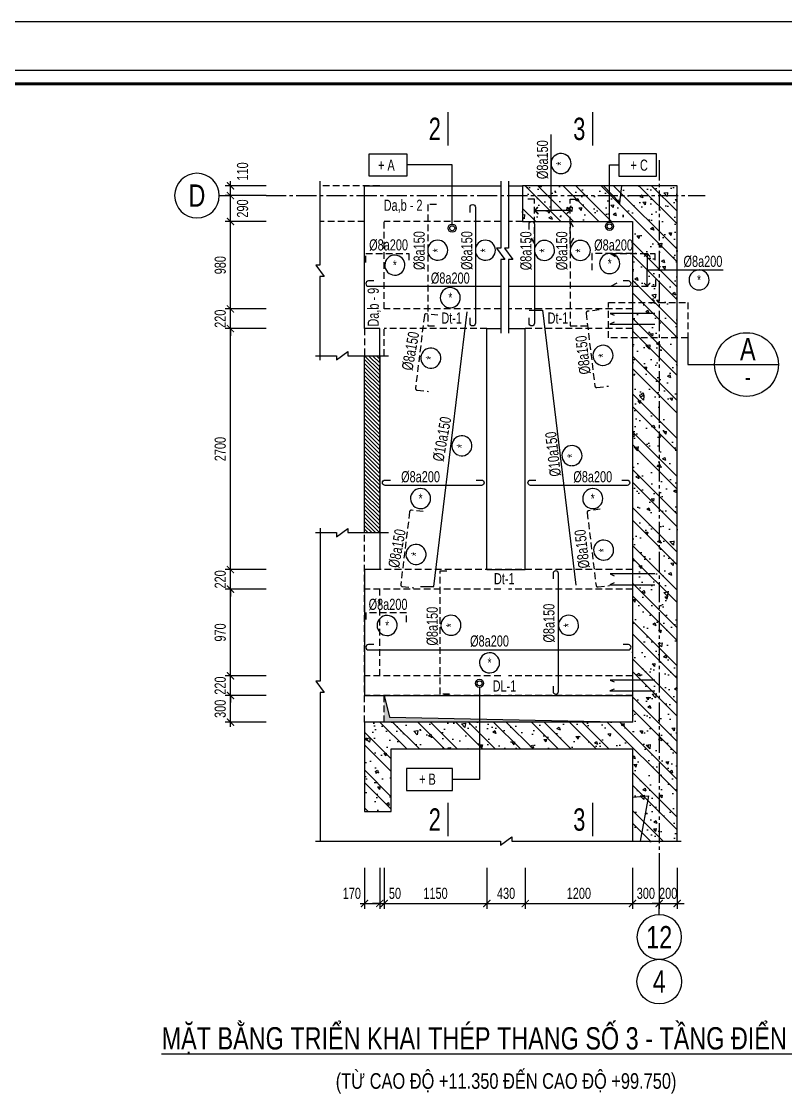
# Model space of a CAD drawing. Header units: millimetres. Extents: x -77370 to 109412, y -14880 to 214694.
# Drawn here: x 9989 to 18542, y 123934 to 135977 of the extents above; entities that cross this region are included whole.
import ezdxf
from ezdxf.enums import TextEntityAlignment as Align

# ---------------------------------------------------------------- set-up
doc = ezdxf.new("R2010")
doc.units = ezdxf.units.MM
doc.header["$LTSCALE"] = 300
doc.header["$MEASUREMENT"] = 0
doc.header["$PDMODE"] = 66
doc.linetypes.add('CENTER2', pattern=[1.125, 0.75, -0.125, 0.125, -0.125])
doc.linetypes.add('HIDDEN', pattern=[0.375, 0.25, -0.125])
doc.layers.get('0').update_dxf_attribs({"linetype": 'CONTINUOUS'})
doc.layers.get('DEFPOINTS').update_dxf_attribs({"linetype": 'CONTINUOUS'})
for name, color, linetype in [('CDC-KHUNGTEN', 7, 'CONTINUOUS'), ('CDC.01.AXIS', 160, 'CENTER2'), ('CDC.02.DIM', 1, 'CONTINUOUS'), ('CDC.03.BORDER', 3, 'CONTINUOUS'), ('CDC.04.HIDDEN', 8, 'HIDDEN'), ('CDC.05.STEEL', 4, 'CONTINUOUS'), ('CDC.06.TEXT', 2, 'CONTINUOUS'), ('CDC.10.HATCH', 251, 'CONTINUOUS'), ('CDC.11.NOTE', 8, 'CONTINUOUS'), ('CDC.14.STEELNUM', 2, 'CONTINUOUS'), ('KCS_DIM', 1, 'CONTINUOUS'), ('KCS_STEEL_BOTTOM', 4, 'CONTINUOUS'), ('KCS_STEEL_TOP', 4, 'HIDDEN')]:
    doc.layers.add(name, color=color, linetype=linetype)
doc.styles.add('KCS_BIGTEXT', font='arial.ttf', dxfattribs={"width": 0.7})
doc.styles.add('KCS_SMTEXT', font='arial.ttf', dxfattribs={"width": 0.7})
doc.styles.add('SMTEXT', font='arial.ttf', dxfattribs={"width": 0.7})
doc.dimstyles.new('KCS_DIM50', dxfattribs={"dimscale": 2, "dimtxt": 62.5, "dimasz": 40, "dimexe": 30, "dimexo": 0, "dimgap": 25, "dimtad": 1, "dimdec": 0, "dimzin": 13, "dimdsep": 46, "dimtxsty": 'KCS_SMTEXT', "dimblk": 'ARCHTICK', "dimcen": 0, "dimdle": 25, "dimclrd": 1, "dimclre": 1, "dimclrt": 2, "dimadec": 0, "dimazin": 0, "dimtfac": 1, "dimtdec": 0, "dimtix": 1, "dimtmove": 2, "dimatfit": 3, "dimfxl": 1, "dimtolj": 1, "dimtzin": 13, "dimarcsym": 0})

# ---------------------------------------------------------------- blocks, each defined once
blk = doc.blocks.new('Vach')
at = {"layer": 'CDC.10.HATCH'}
h = blk.add_hatch(dxfattribs=at)
h.set_pattern_fill('AR-CONC', color=256, scale=1000, style=0)
h.paths.add_polyline_path([(0, 7341), (-174, 7341), (-248, 7305), (-248, 7378), (-321, 7341), (-500, 7341), (-500, 6310), (-3200, 6310), (-3200, 7010), (-3500, 7010), (-3500, 6010), (-3280, 6010), (-500, 6010), (-500, 400), (-1730, 400), (-1730, 0), (0, 0)])
h = blk.add_hatch(dxfattribs=at)
h.set_pattern_fill('AR-CONC', color=256, scale=50, style=0)
h.paths.add_polyline_path([(0, 7341), (-174, 7341), (-248, 7305), (-248, 7378), (-321, 7341), (-500, 7341), (-500, 6310), (-3200, 6310), (-3200, 7010), (-3500, 7010), (-3500, 6010), (-3280, 6010), (-500, 6010), (-500, 400), (-1730, 400), (-1730, 0), (0, 0)])
h = blk.add_hatch(dxfattribs=at)
h.set_pattern_fill('ANSI32', color=256, scale=800, style=0)
h.paths.add_polyline_path([(-500, 6010), (-500, 400), (-1730, 400), (-1730, 0), (0, 0), (0, 7341), (-174, 7341), (-321, 7341), (-500, 7341), (-500, 6310), (-3200, 6310), (-3200, 7010), (-3500, 7010), (-3500, 6010), (-3280, 6010)])
at = {"layer": 'CDC.01.AXIS'}
for p, q in [((-200, -285), (-200, 7641)), ((-4601, 110), (315, 110))]:
    blk.add_line(p, q, dxfattribs=at)
at = {"layer": 'CDC.03.BORDER'}
for p, q in [((-500, 6310), (-500, 7341)), ((0, 7341), (0, 0)), ((-3500, 7010), (-3200, 7010)), ((-3500, 6010), (-3500, 7010)), ((-3200, 7010), (-3200, 6310)), ((-3200, 7010), (-3200, 6310)), ((-3200, 6310), (-500, 6310)), ((-3280, 6010), (-3500, 6010)), ((-500, 6010), (-3330, 6010)), ((-500, 400), (-500, 6010)), ((-1730, 0), (-1730, 400)), ((-1730, 400), (-500, 400)), ((0, 0), (-1730, 0))]:
    blk.add_line(p, q, dxfattribs=at)
blk = doc.blocks.new('MB_DienHinh')
at = {"layer": 'CDC.10.HATCH'}
blk.add_hatch(color=256, dxfattribs=at).paths.add_polyline_path([(-3280, 6010), (-3280, 5710), (-3219, 5953), (-500, 6010)])
h = blk.add_hatch(dxfattribs=at)
h.set_pattern_fill('ANSI31', color=256, scale=250, style=0)
h.paths.add_polyline_path([(-3330, 3885), (-3500, 3885), (-3500, 1905), (-3330, 1905)])
at = {"layer": 'CDC.02.DIM'}
for points in [[(-4050, 7341), (-1977, 7341), (-1977, 7388), (-1852, 7294), (-1852, 7341), (47, 7341)], [(-3998, 3835), (-3998, 5551), (-4044, 5551), (-3951, 5676), (-3998, 5676), (-3998, 7341)], [(-4050, 3885), (-3812, 3885), (-3812, 3932), (-3687, 3838), (-3687, 3885), (-3230, 3885)], [(-4050, 1905), (-3812, 1905), (-3812, 1952), (-3687, 1858), (-3687, 1905), (-3230, 1905)], [(-4000, -50), (-3999, 890), (-4046, 890), (-3953, 1015), (-3999, 1015), (-4000, 1955)], [(-1975, -50), (-1975, 700), (-2022, 700), (-1928, 825), (-1975, 825), (-1975, 1650)], [(-1886, -50), (-1886, 700), (-1933, 700), (-1839, 825), (-1886, 825), (-1886, 1650)]]:
    blk.add_lwpolyline(points, dxfattribs=at)
at = {"layer": 'CDC.03.BORDER'}
for p, q in [((-3500, 5710), (-500, 5710)), ((-3500, 4300), (-3500, 5710)), ((-3330, 4300), (-3500, 4300)), ((-3330, 1905), (-3330, 4300)), ((-2130, 4300), (-2130, 1600)), ((-2130, 4300), (-1700, 4300)), ((-1700, 4300), (-1700, 1600)), ((-3500, 3885), (-3500, 1905)), ((-3330, 1905), (-3330, 1600)), ((-3500, 1600), (-3500, 0)), ((-3330, 1600), (-3500, 1600)), ((-2130, 1600), (-1975, 1600)), ((-1886, 1600), (-1700, 1600)), ((-3500, 0), (-1975, 0)), ((-1886, 0), (-1730, 0))]:
    blk.add_line(p, q, dxfattribs=at)
at = {"layer": 'CDC.04.HIDDEN'}
for p, q in [((-3500, 6010), (-3500, 3885)), ((-3280, 6010), (-3280, 5710)), ((-1975, 5710), (-3500, 5710)), ((-500, 5710), (-1886, 5710)), ((-1975, 5490), (-3500, 5490)), ((-3330, 5490), (-3330, 4520)), ((-500, 5490), (-1886, 5490)), ((-1975, 4520), (-3500, 4520)), ((-500, 4520), (-1886, 4520)), ((-500, 4300), (-3330, 4300)), ((-3330, 3885), (-3330, 1905)), ((-3500, 1600), (-3500, 1905)), ((-3280, 1905), (-3280, 1600)), ((-2130, 1600), (-3280, 1600)), ((-500, 1600), (-1700, 1600)), ((-3280, 1380), (-3280, 400)), ((-1975, 1380), (-3280, 1380)), ((-500, 1380), (-1886, 1380)), ((-3500, 400), (-4000, 400)), ((-1975, 400), (-3280, 400)), ((-1730, 400), (-1886, 400)), ((-3330, 0), (-4000, 0))]:
    blk.add_line(p, q, dxfattribs=at)
at = {"layer": 'CDC.10.HATCH'}
blk.add_lwpolyline([(-3280, 5710), (-3219, 5953), (-500, 6010)], dxfattribs=at)
at = {"layer": 'CDC.02.DIM'}
blk.add_blockref('Vach', (0, 0), dxfattribs=at)
blk = doc.blocks.new('GCC_01')
at = {"layer": 'CDC.06.TEXT', "color": 4}
blk.add_line((0, 0), (0, 375), dxfattribs=at)
at = {"layer": 'CDC.06.TEXT', "color": 4, "style": 'KCS_BIGTEXT', "width": 0.6}
blk.add_attdef('1', text='', height=250, dxfattribs=at).set_placement((-83, 62), align=Align.RIGHT)
blk = doc.blocks.new('_ArchTick')
at = {"color": 0, "linetype": 'ByBlock', "const_width": 0.15}
blk.add_lwpolyline([(-0.5, -0.5), (0.5, 0.5)], dxfattribs=at)
blk = doc.blocks.new('*D408')
at = {"layer": 'CDC.02.DIM', "color": 1, "lineweight": -2, "transparency": 16777216}
for p, q in [((13829, 126496), (13829, 126036)), ((13999, 126496), (13999, 126036)), ((13779, 126096), (14049, 126096))]:
    blk.add_line(p, q, dxfattribs=at)
at = {"layer": 'DEFPOINTS', "color": 0, "transparency": 16777216}
for p in [(13829, 126496), (13999, 126496), (13999, 126096)]:
    blk.add_point(p, dxfattribs=at)
at = {"layer": 'CDC.02.DIM', "color": 1, "lineweight": -2, "transparency": 16777216, "xscale": 80, "yscale": 80, "zscale": 80, "rotation": 180}
blk.add_blockref('_ArchTick', (13829, 126096), dxfattribs=at)
at = {"layer": 'CDC.02.DIM', "color": 1, "lineweight": -2, "transparency": 16777216, "xscale": 80, "yscale": 80, "zscale": 80}
blk.add_blockref('_ArchTick', (13999, 126096), dxfattribs=at)
at = {"layer": 'CDC.02.DIM', "color": 2, "transparency": 16777216, "insert": (13687, 126209), "char_height": 125, "attachment_point": 5, "style": 'KCS_SMTEXT'}
blk.add_mtext('\\A1;170', dxfattribs=at)
blk = doc.blocks.new('*D409')
at = {"layer": 'CDC.02.DIM', "color": 1, "lineweight": -2, "transparency": 16777216}
for p, q in [((13999, 126496), (13999, 126036)), ((14049, 126496), (14049, 126036)), ((13999, 126096), (13919, 126096)), ((13999, 126096), (14049, 126096)), ((14049, 126096), (14129, 126096))]:
    blk.add_line(p, q, dxfattribs=at)
at = {"layer": 'DEFPOINTS', "color": 0, "transparency": 16777216}
for p in [(13999, 126496), (14049, 126496), (14049, 126096)]:
    blk.add_point(p, dxfattribs=at)
at = {"layer": 'CDC.02.DIM', "color": 1, "lineweight": -2, "transparency": 16777216, "xscale": 80, "yscale": 80, "zscale": 80}
blk.add_blockref('_ArchTick', (13999, 126096), dxfattribs=at)
at = {"layer": 'CDC.02.DIM', "color": 1, "lineweight": -2, "transparency": 16777216, "xscale": 80, "yscale": 80, "zscale": 80, "rotation": 180}
blk.add_blockref('_ArchTick', (14049, 126096), dxfattribs=at)
at = {"layer": 'CDC.02.DIM', "color": 2, "transparency": 16777216, "insert": (14170, 126209), "char_height": 125, "attachment_point": 5, "style": 'KCS_SMTEXT'}
blk.add_mtext('\\A1;50', dxfattribs=at)
blk = doc.blocks.new('*D410')
at = {"layer": 'CDC.02.DIM', "color": 1, "lineweight": -2, "transparency": 16777216}
for p, q in [((14049, 126496), (14049, 126036)), ((15199, 126496), (15199, 126036)), ((13999, 126096), (15249, 126096))]:
    blk.add_line(p, q, dxfattribs=at)
at = {"layer": 'DEFPOINTS', "color": 0, "transparency": 16777216}
for p in [(14049, 126496), (15199, 126496), (15199, 126096)]:
    blk.add_point(p, dxfattribs=at)
at = {"layer": 'CDC.02.DIM', "color": 1, "lineweight": -2, "transparency": 16777216, "xscale": 80, "yscale": 80, "zscale": 80, "rotation": 180}
blk.add_blockref('_ArchTick', (14049, 126096), dxfattribs=at)
at = {"layer": 'CDC.02.DIM', "color": 1, "lineweight": -2, "transparency": 16777216, "xscale": 80, "yscale": 80, "zscale": 80}
blk.add_blockref('_ArchTick', (15199, 126096), dxfattribs=at)
at = {"layer": 'CDC.02.DIM', "color": 2, "transparency": 16777216, "insert": (14624, 126209), "char_height": 125, "attachment_point": 5, "style": 'KCS_SMTEXT'}
blk.add_mtext('\\A1;1150', dxfattribs=at)
blk = doc.blocks.new('*D411')
at = {"layer": 'CDC.02.DIM', "color": 1, "lineweight": -2, "transparency": 16777216}
for p, q in [((15199, 126496), (15199, 126036)), ((15629, 126496), (15629, 126036)), ((15149, 126096), (15679, 126096))]:
    blk.add_line(p, q, dxfattribs=at)
at = {"layer": 'DEFPOINTS', "color": 0, "transparency": 16777216}
for p in [(15199, 126496), (15629, 126496), (15629, 126096)]:
    blk.add_point(p, dxfattribs=at)
at = {"layer": 'CDC.02.DIM', "color": 1, "lineweight": -2, "transparency": 16777216, "xscale": 80, "yscale": 80, "zscale": 80, "rotation": 180}
blk.add_blockref('_ArchTick', (15199, 126096), dxfattribs=at)
at = {"layer": 'CDC.02.DIM', "color": 1, "lineweight": -2, "transparency": 16777216, "xscale": 80, "yscale": 80, "zscale": 80}
blk.add_blockref('_ArchTick', (15629, 126096), dxfattribs=at)
at = {"layer": 'CDC.02.DIM', "color": 2, "transparency": 16777216, "insert": (15414, 126209), "char_height": 125, "attachment_point": 5, "style": 'KCS_SMTEXT'}
blk.add_mtext('\\A1;430', dxfattribs=at)
blk = doc.blocks.new('*D412')
at = {"layer": 'CDC.02.DIM', "color": 1, "lineweight": -2, "transparency": 16777216}
for p, q in [((15629, 126496), (15629, 126036)), ((16829, 126496), (16829, 126036)), ((15579, 126096), (16879, 126096))]:
    blk.add_line(p, q, dxfattribs=at)
at = {"layer": 'DEFPOINTS', "color": 0, "transparency": 16777216}
for p in [(15629, 126496), (16829, 126496), (16829, 126096)]:
    blk.add_point(p, dxfattribs=at)
at = {"layer": 'CDC.02.DIM', "color": 1, "lineweight": -2, "transparency": 16777216, "xscale": 80, "yscale": 80, "zscale": 80, "rotation": 180}
blk.add_blockref('_ArchTick', (15629, 126096), dxfattribs=at)
at = {"layer": 'CDC.02.DIM', "color": 1, "lineweight": -2, "transparency": 16777216, "xscale": 80, "yscale": 80, "zscale": 80}
blk.add_blockref('_ArchTick', (16829, 126096), dxfattribs=at)
at = {"layer": 'CDC.02.DIM', "color": 2, "transparency": 16777216, "insert": (16229, 126209), "char_height": 125, "attachment_point": 5, "style": 'KCS_SMTEXT'}
blk.add_mtext('\\A1;1200', dxfattribs=at)
blk = doc.blocks.new('*D413')
at = {"layer": 'CDC.02.DIM', "color": 1, "lineweight": -2, "transparency": 16777216}
for p, q in [((16829, 126496), (16829, 126036)), ((17129, 126496), (17129, 126036)), ((16779, 126096), (17179, 126096))]:
    blk.add_line(p, q, dxfattribs=at)
at = {"layer": 'DEFPOINTS', "color": 0, "transparency": 16777216}
for p in [(16829, 126496), (17129, 126496), (17129, 126096)]:
    blk.add_point(p, dxfattribs=at)
at = {"layer": 'CDC.02.DIM', "color": 1, "lineweight": -2, "transparency": 16777216, "xscale": 80, "yscale": 80, "zscale": 80, "rotation": 180}
blk.add_blockref('_ArchTick', (16829, 126096), dxfattribs=at)
at = {"layer": 'CDC.02.DIM', "color": 1, "lineweight": -2, "transparency": 16777216, "xscale": 80, "yscale": 80, "zscale": 80}
blk.add_blockref('_ArchTick', (17129, 126096), dxfattribs=at)
at = {"layer": 'CDC.02.DIM', "color": 2, "transparency": 16777216, "insert": (16979, 126209), "char_height": 125, "attachment_point": 5, "style": 'KCS_SMTEXT'}
blk.add_mtext('\\A1;300', dxfattribs=at)
blk = doc.blocks.new('*D414')
at = {"layer": 'CDC.02.DIM', "color": 1, "lineweight": -2, "transparency": 16777216}
for p, q in [((17129, 126496), (17129, 126036)), ((17329, 126496), (17329, 126036)), ((17129, 126096), (17049, 126096)), ((17129, 126096), (17329, 126096)), ((17329, 126096), (17409, 126096))]:
    blk.add_line(p, q, dxfattribs=at)
at = {"layer": 'DEFPOINTS', "color": 0, "transparency": 16777216}
for p in [(17129, 126496), (17329, 126496), (17329, 126096)]:
    blk.add_point(p, dxfattribs=at)
at = {"layer": 'CDC.02.DIM', "color": 1, "lineweight": -2, "transparency": 16777216, "xscale": 80, "yscale": 80, "zscale": 80}
blk.add_blockref('_ArchTick', (17129, 126096), dxfattribs=at)
at = {"layer": 'CDC.02.DIM', "color": 1, "lineweight": -2, "transparency": 16777216, "xscale": 80, "yscale": 80, "zscale": 80, "rotation": 180}
blk.add_blockref('_ArchTick', (17329, 126096), dxfattribs=at)
at = {"layer": 'CDC.02.DIM', "color": 2, "transparency": 16777216, "insert": (17229, 126209), "char_height": 125, "attachment_point": 5, "style": 'KCS_SMTEXT'}
blk.add_mtext('\\A1;200', dxfattribs=at)
blk = doc.blocks.new('_Axis name')
at = {"layer": 'KCS_DIM'}
blk.add_line((0, 2.5), (0, 0), dxfattribs=at)
blk.add_circle((0, 7.5), 5, dxfattribs=at)
at = {"layer": 'KCS_DIM', "color": 4, "style": 'KCS_BIGTEXT', "width": 0.75}
blk.add_attdef('.', text='', height=5, dxfattribs=at).set_placement((0, 7.5), align=Align.MIDDLE)
blk = doc.blocks.new('*D422')
at = {"layer": 'CDC.02.DIM', "color": 1, "lineweight": -2, "transparency": 16777216}
for p, q in [((12728, 128427), (12268, 128427)), ((12328, 128077), (12328, 128477)), ((12728, 128127), (12268, 128127))]:
    blk.add_line(p, q, dxfattribs=at)
at = {"layer": 'DEFPOINTS', "color": 0, "transparency": 16777216}
for p in [(12328, 128427), (12728, 128427), (12728, 128127)]:
    blk.add_point(p, dxfattribs=at)
at = {"layer": 'CDC.02.DIM', "color": 1, "lineweight": -2, "transparency": 16777216, "xscale": 80, "yscale": 80, "zscale": 80}
for p, rotation in [((12328, 128427), 90), ((12328, 128127), 270)]:
    blk.add_blockref('_ArchTick', p, dxfattribs=dict(at, rotation=rotation))
at = {"layer": 'CDC.02.DIM', "color": 2, "transparency": 16777216, "insert": (12214, 128277), "char_height": 125, "attachment_point": 5, "rotation": 90, "style": 'KCS_SMTEXT'}
blk.add_mtext('\\A1;300', dxfattribs=at)
blk = doc.blocks.new('*D423')
at = {"layer": 'CDC.02.DIM', "color": 1, "lineweight": -2, "transparency": 16777216}
for p, q in [((12728, 129617), (12268, 129617)), ((12328, 128597), (12328, 129667)), ((12728, 128647), (12268, 128647))]:
    blk.add_line(p, q, dxfattribs=at)
at = {"layer": 'DEFPOINTS', "color": 0, "transparency": 16777216}
for p in [(12328, 129617), (12728, 129617), (12728, 128647)]:
    blk.add_point(p, dxfattribs=at)
at = {"layer": 'CDC.02.DIM', "color": 1, "lineweight": -2, "transparency": 16777216, "xscale": 80, "yscale": 80, "zscale": 80}
for p, rotation in [((12328, 129617), 90), ((12328, 128647), 270)]:
    blk.add_blockref('_ArchTick', p, dxfattribs=dict(at, rotation=rotation))
at = {"layer": 'CDC.02.DIM', "color": 2, "transparency": 16777216, "insert": (12214, 129132), "char_height": 125, "attachment_point": 5, "rotation": 90, "style": 'KCS_SMTEXT'}
blk.add_mtext('\\A1;970', dxfattribs=at)
blk = doc.blocks.new('*D424')
at = {"layer": 'CDC.02.DIM', "color": 1, "lineweight": -2, "transparency": 16777216}
for p, q in [((12728, 129837), (12268, 129837)), ((12328, 129837), (12328, 129917)), ((12328, 129617), (12328, 129837)), ((12728, 129617), (12268, 129617)), ((12328, 129617), (12328, 129537))]:
    blk.add_line(p, q, dxfattribs=at)
at = {"layer": 'DEFPOINTS', "color": 0, "transparency": 16777216}
for p in [(12328, 129837), (12728, 129837), (12728, 129617)]:
    blk.add_point(p, dxfattribs=at)
at = {"layer": 'CDC.02.DIM', "color": 1, "lineweight": -2, "transparency": 16777216, "xscale": 80, "yscale": 80, "zscale": 80}
for p, rotation in [((12328, 129837), 270), ((12328, 129617), 90)]:
    blk.add_blockref('_ArchTick', p, dxfattribs=dict(at, rotation=rotation))
at = {"layer": 'CDC.02.DIM', "color": 2, "transparency": 16777216, "insert": (12214, 129727), "char_height": 125, "attachment_point": 5, "rotation": 90, "style": 'KCS_SMTEXT'}
blk.add_mtext('\\A1;220', dxfattribs=at)
blk = doc.blocks.new('*D425')
at = {"layer": 'CDC.02.DIM', "color": 1, "lineweight": -2, "transparency": 16777216}
for p, q in [((12728, 132537), (12268, 132537)), ((12328, 129787), (12328, 132587)), ((12728, 129837), (12268, 129837))]:
    blk.add_line(p, q, dxfattribs=at)
at = {"layer": 'DEFPOINTS', "color": 0, "transparency": 16777216}
for p in [(12328, 132537), (12728, 132537), (12728, 129837)]:
    blk.add_point(p, dxfattribs=at)
at = {"layer": 'CDC.02.DIM', "color": 1, "lineweight": -2, "transparency": 16777216, "xscale": 80, "yscale": 80, "zscale": 80}
for p, rotation in [((12328, 132537), 90), ((12328, 129837), 270)]:
    blk.add_blockref('_ArchTick', p, dxfattribs=dict(at, rotation=rotation))
at = {"layer": 'CDC.02.DIM', "color": 2, "transparency": 16777216, "insert": (12214, 131187), "char_height": 125, "attachment_point": 5, "rotation": 90, "style": 'KCS_SMTEXT'}
blk.add_mtext('\\A1;2700', dxfattribs=at)
blk = doc.blocks.new('*D426')
at = {"layer": 'CDC.02.DIM', "color": 1, "lineweight": -2, "transparency": 16777216}
for p, q in [((12328, 132757), (12328, 132837)), ((12728, 132757), (12268, 132757)), ((12328, 132537), (12328, 132757)), ((12728, 132537), (12268, 132537)), ((12328, 132537), (12328, 132457))]:
    blk.add_line(p, q, dxfattribs=at)
at = {"layer": 'DEFPOINTS', "color": 0, "transparency": 16777216}
for p in [(12328, 132757), (12728, 132757), (12728, 132537)]:
    blk.add_point(p, dxfattribs=at)
at = {"layer": 'CDC.02.DIM', "color": 1, "lineweight": -2, "transparency": 16777216, "xscale": 80, "yscale": 80, "zscale": 80}
for p, rotation in [((12328, 132757), 270), ((12328, 132537), 90)]:
    blk.add_blockref('_ArchTick', p, dxfattribs=dict(at, rotation=rotation))
at = {"layer": 'CDC.02.DIM', "color": 2, "transparency": 16777216, "insert": (12214, 132647), "char_height": 125, "attachment_point": 5, "rotation": 90, "style": 'KCS_SMTEXT'}
blk.add_mtext('\\A1;220', dxfattribs=at)
blk = doc.blocks.new('*D427')
at = {"layer": 'CDC.02.DIM', "color": 1, "lineweight": -2, "transparency": 16777216}
for p, q in [((12728, 133737), (12268, 133737)), ((12328, 132707), (12328, 133787)), ((12728, 132757), (12268, 132757))]:
    blk.add_line(p, q, dxfattribs=at)
at = {"layer": 'DEFPOINTS', "color": 0, "transparency": 16777216}
for p in [(12328, 133737), (12728, 133737), (12728, 132757)]:
    blk.add_point(p, dxfattribs=at)
at = {"layer": 'CDC.02.DIM', "color": 1, "lineweight": -2, "transparency": 16777216, "xscale": 80, "yscale": 80, "zscale": 80}
for p, rotation in [((12328, 133737), 90), ((12328, 132757), 270)]:
    blk.add_blockref('_ArchTick', p, dxfattribs=dict(at, rotation=rotation))
at = {"layer": 'CDC.02.DIM', "color": 2, "transparency": 16777216, "insert": (12214, 133247), "char_height": 125, "attachment_point": 5, "rotation": 90, "style": 'KCS_SMTEXT'}
blk.add_mtext('\\A1;980', dxfattribs=at)
blk = doc.blocks.new('*D428')
at = {"layer": 'CDC.02.DIM', "color": 1, "lineweight": -2, "transparency": 16777216}
for p, q in [((12328, 133687), (12328, 134077)), ((12728, 134027), (12268, 134027)), ((12728, 133737), (12268, 133737))]:
    blk.add_line(p, q, dxfattribs=at)
at = {"layer": 'DEFPOINTS', "color": 0, "transparency": 16777216}
for p in [(12328, 134027), (12728, 134027), (12728, 133737)]:
    blk.add_point(p, dxfattribs=at)
at = {"layer": 'CDC.02.DIM', "color": 1, "lineweight": -2, "transparency": 16777216, "xscale": 80, "yscale": 80, "zscale": 80}
for p, rotation in [((12328, 134027), 90), ((12328, 133737), 270)]:
    blk.add_blockref('_ArchTick', p, dxfattribs=dict(at, rotation=rotation))
at = {"layer": 'CDC.02.DIM', "color": 2, "transparency": 16777216, "insert": (12464, 133882), "char_height": 125, "attachment_point": 5, "rotation": 90, "style": 'KCS_SMTEXT'}
blk.add_mtext('\\A1;290', dxfattribs=at)
blk = doc.blocks.new('*D429')
at = {"layer": 'CDC.02.DIM', "color": 1, "lineweight": -2, "transparency": 16777216}
for p, q in [((12328, 133977), (12328, 134187)), ((12728, 134137), (12268, 134137)), ((12728, 134027), (12268, 134027))]:
    blk.add_line(p, q, dxfattribs=at)
at = {"layer": 'DEFPOINTS', "color": 0, "transparency": 16777216}
for p in [(12328, 134137), (12728, 134137), (12728, 134027)]:
    blk.add_point(p, dxfattribs=at)
at = {"layer": 'CDC.02.DIM', "color": 1, "lineweight": -2, "transparency": 16777216, "xscale": 80, "yscale": 80, "zscale": 80}
for p, rotation in [((12328, 134137), 90), ((12328, 134027), 270)]:
    blk.add_blockref('_ArchTick', p, dxfattribs=dict(at, rotation=rotation))
at = {"layer": 'CDC.02.DIM', "color": 2, "transparency": 16777216, "insert": (12464, 134297), "char_height": 125, "attachment_point": 5, "rotation": 90, "style": 'KCS_SMTEXT'}
blk.add_mtext('\\A1;110', dxfattribs=at)
blk = doc.blocks.new('*D430')
at = {"layer": 'CDC.02.DIM', "color": 1, "lineweight": -2, "transparency": 16777216}
for p, q in [((12728, 128647), (12268, 128647)), ((12328, 128647), (12328, 128727)), ((12328, 128427), (12328, 128647)), ((12728, 128427), (12268, 128427)), ((12328, 128427), (12328, 128347))]:
    blk.add_line(p, q, dxfattribs=at)
at = {"layer": 'DEFPOINTS', "color": 0, "transparency": 16777216}
for p in [(12328, 128647), (12728, 128647), (12728, 128427)]:
    blk.add_point(p, dxfattribs=at)
at = {"layer": 'CDC.02.DIM', "color": 1, "lineweight": -2, "transparency": 16777216, "xscale": 80, "yscale": 80, "zscale": 80}
for p, rotation in [((12328, 128647), 270), ((12328, 128427), 90)]:
    blk.add_blockref('_ArchTick', p, dxfattribs=dict(at, rotation=rotation))
at = {"layer": 'CDC.02.DIM', "color": 2, "transparency": 16777216, "insert": (12214, 128537), "char_height": 125, "attachment_point": 5, "rotation": 90, "style": 'KCS_SMTEXT'}
blk.add_mtext('\\A1;220', dxfattribs=at)
blk = doc.blocks.new('Khung tên chuẩn')
at = {"layer": 'CDC-KHUNGTEN', "color": 8}
blk.add_lwpolyline([(75096, 1100), (83000, 1100), (83000, 58300), (3000, 58300), (3000, 1100), (75096, 1100)], dxfattribs=at)
at = {"layer": 'CDC-KHUNGTEN', "color": 255, "lineweight": 60}
blk.add_lwpolyline([(74900, 1400), (74900, 58000), (3300, 58000), (3300, 1400), (74900, 1400)], close=True, dxfattribs=at)
at = {"layer": 'DEFPOINTS', "color": 1, "ltscale": 0.2}
blk.add_lwpolyline([(0, 0), (0, 59400), (84100, 59400), (84100, 0), (0, 0)], close=True, dxfattribs=at)

msp = doc.modelspace()

# ---------------------------------------------------------------- linework, layer by layer
at = {"layer": 'CDC.02.DIM', "linetype": 'ByBlock'}
for points in [[(13882.6, 134494.1), (14303.2, 134494.1), (14303.2, 134246.1), (13882.6, 134246.1)], [(17098.8, 134494.1), (16678.2, 134494.1), (16678.2, 134246.1), (17098.8, 134246.1)], [(14299.7, 127362.3), (14814.2, 127362.3), (14814.2, 127610.2), (14299.7, 127610.2)]]:
    msp.add_lwpolyline(points, close=True, dxfattribs=at)
for points in [[(14810.7, 133707.1), (14810.7, 134370.1), (14303.2, 134370.1)], [(16572.2, 133727.9), (16572.2, 134370.1), (16678.2, 134370.1)], [(15117.1, 128517), (15117.1, 127486.3), (14814.2, 127486.3)]]:
    msp.add_lwpolyline(points, dxfattribs=at)
at = {"layer": 'CDC.02.DIM', "lineweight": -2}
for centre in [(14810.7, 133661.5), (16572.2, 133682.3), (15117.1, 128562.6)]:
    msp.add_circle(centre, 45.6, dxfattribs=at)
at = {"layer": 'CDC.02.DIM'}
msp.add_circle((17128.9, 125220.6), 250, dxfattribs=at)
at = {"layer": 'CDC.05.STEEL'}
for points in [[(16626, 132607.4), (16577.4, 132586.9), (17078.9, 132586.9)], [(17078.9, 132706.9), (16578.9, 132706.9), (16626, 132687.7)], [(17078.5, 129787.5), (16578.5, 129787.5), (16625.7, 129768.3)], [(16625.7, 129688), (16577.1, 129667.5), (17078.5, 129667.5)], [(17078.5, 128597.5), (16578.5, 128597.5), (16625.7, 128578.3)], [(16625.7, 128498), (16577.1, 128477.5), (17078.5, 128477.5)]]:
    msp.add_lwpolyline(points, dxfattribs=at)
at = {"layer": 'CDC.06.TEXT', "color": 8}
msp.add_line((17748.6, 132133.8), (18462.9, 132133.8), dxfattribs=at)
msp.add_circle((18105.8, 132133.8), 357.1, dxfattribs=at)
at = {"layer": 'CDC.11.NOTE'}
for p, q in [((17448.6, 132433.8), (17448.6, 132133.8)), ((17448.6, 132133.8), (17748.6, 132133.8))]:
    msp.add_line(p, q, dxfattribs=at)
at = {"layer": 'CDC.11.NOTE', "elevation": 0}
for points in [[(15731.6, 133861.5), (15765.7, 133827.4), (15768, 133829.7), (15734.8, 133861.5), (15768, 133893.4), (15765.7, 133895.7), (15731.6, 133861.5), (15917.2, 133861.5), (15917.2, 134712.3)], [(16133.2, 133861.5), (16099.1, 133827.4), (16096.8, 133829.7), (16130, 133861.5), (16096.8, 133893.4), (16099.1, 133895.7), (16133.2, 133861.5), (15917.2, 133861.5), (15917.2, 134712.3)], [(16993, 133379.9), (16958.8, 133345.8), (16961.1, 133343.5), (16993, 133376.7), (17024.9, 133343.5), (17027.1, 133345.8), (16993, 133379.9), (16993, 133194.3), (17843.7, 133194.3)], [(16993, 133010.3), (16958.8, 133044.4), (16961.1, 133046.7), (16993, 133013.5), (17024.9, 133046.7), (17027.1, 133044.4), (16993, 133010.3), (16993, 133194.3), (17843.7, 133194.3)]]:
    msp.add_lwpolyline(points, dxfattribs=at)
at = {"layer": 'CDC.11.NOTE', "linetype": 'HIDDEN'}
msp.add_lwpolyline([(17448.6, 132830.6), (17448.6, 132433.8), (16559.6, 132433.8), (16559.6, 132830.6)], close=True, dxfattribs=at)
at = {"layer": 'CDC.11.NOTE', "color": 3, "linetype": 'ByBlock'}
for centre in [(14810.7, 133661.5), (16572.2, 133682.3), (15117.1, 128562.6)]:
    msp.add_circle(centre, 28.2, dxfattribs=at)
at = {"layer": 'CDC.14.STEELNUM', "color": 8}
for centre, start, end in [((16029.7, 134385.6), 180, 177.70756), ((14649, 133414.8), 182.29244, 180), ((15182.5, 133414.8), 182.29244, 180), ((15844, 133412.6), 182.29244, 180), ((16245.6, 133412.6), 182.29244, 180), ((14168.4, 133247.5), 90, 87.70756), ((16574.3, 133264.9), 90, 87.70756), ((17574.8, 133081.8), 90, 87.70756), ((14789.2, 132882.8), 92.29244, 90), ((14571, 132205.5), 253.43757, 251.14513), ((16499.1, 132236.9), 270, 267.70756), ((14919.3, 131223.5), 253.45603, 251.16358), ((16152.1, 131113.8), 270, 267.70756), ((14456.3, 130632.3), 92.29247, 90.00003), ((16384.4, 130632.3), 92.29247, 90.00003), ((14405.6, 130006.2), 253.43757, 251.14513), ((16505.8, 130054.6), 270, 267.70756), ((14082.4, 129210.5), 90, 87.70756), ((14796.5, 129212.9), 182.29244, 180), ((16113, 129212.9), 182.29244, 180), ((15228.6, 128792.3), 92.29245, 90.00001)]:
    msp.add_arc(centre, 112.5, start, end, dxfattribs=at)
at = {"layer": 'KCS_STEEL_BOTTOM', "color": 4, "elevation": 0}
for points in [[(15010.1, 133836.9), (15010.1, 133896.9, -1), (15070.1, 133896.9), (15070.1, 132596.9, -1), (15010.1, 132596.9), (15010.1, 132656.9)], [(15671.6, 133646.9), (15671.6, 133706.9, -1), (15731.6, 133706.9), (15731.6, 132596.9, -1), (15671.6, 132596.9), (15671.6, 132656.9)]]:
    msp.add_lwpolyline(points, format="xyb", dxfattribs=at)
at = {"layer": 'KCS_STEEL_BOTTOM', "color": 4}
for points in [[(13933.9, 133070.3), (13873.9, 133070.3, 1), (13873.9, 133010.3), (15354.1, 133010.3)], [(15442.9, 133010.3), (16783.9, 133010.3, 1), (16783.9, 133070.3), (16723.9, 133070.3)], [(15078.9, 130839.8), (15138.9, 130839.8, -1), (15138.9, 130779.8), (14058.9, 130779.8, -1), (14058.9, 130839.8), (14118.9, 130839.8)], [(16708.9, 130839.8), (16768.9, 130839.8, -1), (16768.9, 130779.8), (15688.9, 130779.8, -1), (15688.9, 130839.8), (15748.9, 130839.8)], [(15940.5, 128531.9), (15940.5, 128471.9, 1), (16000.5, 128471.9), (16000.5, 129791.9, 1), (15940.5, 129791.9), (15940.5, 129731.9)], [(13933.9, 128996.3), (13873.9, 128996.3, 1), (13873.9, 128936.3), (16783.9, 128936.3, 1), (16783.9, 128996.3), (16723.9, 128996.3)]]:
    msp.add_lwpolyline(points, format="xyb", dxfattribs=at)
for points in [[(14455.9, 129646.9), (14605.9, 129646.9), (14979.9, 132723.9)], [(15671.5, 132741.6), (15821.5, 132741.6), (16195.8, 129661.4)]]:
    msp.add_lwpolyline(points, dxfattribs=at)
at = {"layer": 'KCS_STEEL_TOP'}
for points in [[(14636.6, 133926.9), (14536.6, 133926.9), (14536.6, 132566.9), (14636.6, 132566.9)], [(13843.9, 133277.3), (13843.9, 133377.3), (14323.9, 133377.3), (14323.9, 133277.3)], [(16828.9, 133377.3), (16828.9, 133377.3), (16373.9, 133377.3), (16373.9, 133177.3)], [(16639.8, 133342.1), (16578.8, 133377.3), (17078.8, 133377.3), (17078.8, 133277.3)], [(16653.2, 133045.5), (16592.2, 133010.3), (17092.2, 133010.3), (17092.2, 133110.3)], [(14779.3, 128441.9), (14674.3, 128441.9), (14674.3, 129821.9), (14779.3, 129821.9)], [(14298.9, 129248.3), (14298.9, 129353.3), (13843.9, 129353.3), (13843.9, 129248.3)]]:
    msp.add_lwpolyline(points, dxfattribs=at)
at = {"layer": 'KCS_STEEL_TOP', "elevation": 0}
for points in [[(15696.4, 133547.9), (15731.6, 133486.9), (15731.6, 133986.9), (15631.6, 133986.9)], [(16168.4, 133547.9), (16133.2, 133486.9), (16133.2, 133986.9), (16233.2, 133986.9)], [(16168.4, 133676), (16133.2, 133736.9), (16133.2, 132566.9), (16333.2, 132566.9)]]:
    msp.add_lwpolyline(points, dxfattribs=at)
at = {"layer": 'KCS_STEEL_TOP', "color": 4}
for points in [[(16455.6, 132745.6), (16326.5, 132730, 0.4142136), (16309.1, 132707.7), (16408, 131893.7, 0.4142136), (16430.3, 131876.3), (16559.3, 131891.9)], [(14650.1, 132685.4), (14521, 132701.1, 0.4142136), (14498.8, 132683.6), (14399.8, 131869.7, 0.4142136), (14417.3, 131847.4), (14546.3, 131831.7)], [(14484.7, 130486), (14355.6, 130501.7, 0.4142136), (14333.3, 130484.3), (14234.4, 129670.3, 0.4142136), (14251.9, 129648), (14380.9, 129632.4)], [(16468.5, 130512.2), (16339.4, 130496.6, 0.4142136), (16322, 130474.3), (16420.9, 129660.3, 0.4142136), (16443.2, 129642.9), (16572.3, 129658.5)]]:
    msp.add_lwpolyline(points, format="xyb", dxfattribs=at)

# ---------------------------------------------------------------- block references
at = {"xscale": 0.5000000002619345, "yscale": 0.5000000002619345, "zscale": 0.5000000002619345}
msp.add_blockref('Khung tên chuẩn', (0, 106277), dxfattribs=at)
at = {"layer": 'CDC.02.DIM'}
ref = msp.add_blockref('_Axis name', (12327.7, 134026.9), dxfattribs=dict(at, xscale=-50, yscale=50, zscale=50, rotation=90))
ref.add_attrib('.', 'D', dxfattribs={"layer": 'KCS_DIM', "color": 4, "height": 250, "style": 'KCS_BIGTEXT', "width": 0.75}).set_placement((11952.7, 134026.9), align=Align.MIDDLE)
ref = msp.add_blockref('_Axis name', (17128.9, 126095.6), dxfattribs=dict(at, xscale=-50, yscale=50, zscale=50, rotation=180))
ref.add_attrib('.', '12', dxfattribs={"layer": 'KCS_DIM', "color": 4, "height": 250, "style": 'KCS_BIGTEXT', "width": 0.75}).set_placement((17128.9, 125720.6), align=Align.MIDDLE)
at = {"layer": 'CDC.03.BORDER', "xscale": -1, "rotation": 180}
msp.add_blockref('MB_DienHinh', (17328.9, 134136.9), dxfattribs=at)
at = {"layer": 'CDC.06.TEXT'}
ref = msp.add_blockref('GCC_01', (14767.1, 134587), dxfattribs=at)
ref.add_attrib('1', '2', dxfattribs={"color": 4, "height": 250, "style": 'KCS_BIGTEXT', "width": 0.7}).set_placement((14683.7, 134649.5), align=Align.RIGHT)
ref = msp.add_blockref('GCC_01', (16385.1, 134587), dxfattribs=at)
ref.add_attrib('1', '3', dxfattribs={"color": 4, "height": 250, "style": 'KCS_BIGTEXT', "width": 0.7}).set_placement((16301.7, 134649.5), align=Align.RIGHT)
ref = msp.add_blockref('GCC_01', (14767.1, 126849), dxfattribs=at)
ref.add_attrib('1', '2', dxfattribs={"color": 4, "height": 250, "style": 'KCS_BIGTEXT', "width": 0.7}).set_placement((14683.7, 126911.5), align=Align.RIGHT)
ref = msp.add_blockref('GCC_01', (16385.1, 126849), dxfattribs=at)
ref.add_attrib('1', '3', dxfattribs={"color": 4, "height": 250, "style": 'KCS_BIGTEXT', "width": 0.7}).set_placement((16301.7, 126911.5), align=Align.RIGHT)

# ---------------------------------------------------------------- texts
at = {"layer": 'CDC.02.DIM', "color": 2, "linetype": 'ByBlock', "style": 'KCS_SMTEXT', "width": 0.7}
for s, p in [('+ A', (13980.1, 134305.2)), ('+ C', (16807.5, 134305.2)), ('+ B', (14440.2, 127426.3))]:
    msp.add_text(s, height=125, dxfattribs=at).set_placement(p)
at = {"layer": 'CDC.02.DIM', "color": 4, "style": 'KCS_BIGTEXT', "width": 0.75}
msp.add_attdef('4', text='.', height=250, dxfattribs=at).set_placement((17128.9, 125220.6), align=Align.MIDDLE)
at = {"layer": 'CDC.06.TEXT', "style": 'KCS_SMTEXT', "width": 0.7}
for s, rotation, p in [('%%C8a150', 90, (15821.1, 134428.8)), ('%%C8a150', 90, (14440.4, 133410.3)), ('%%C8a150', 90, (14973.9, 133410.3)), ('%%C8a150', 90, (15635.4, 133408.1)), ('%%C8a150', 90, (16037, 133408.1)), ('Da,b - 9', 90, (13934.7, 132776.3)), ('%%C8a150', 79.73816, (14342.7, 132285.7)), ('%%C8a150', 96.30059, (16273.9, 132240.2)), ('%%C10a150', 79.75662, (14695.7, 131299.6)), ('%%C10a150', 96.30059, (15938.9, 131130)), ('%%C8a200', 0.00003, (14456.3, 130877.3)), ('%%C8a200', 0.00003, (16384.4, 130877.3)), ('%%C8a150', 79.73816, (14191.6, 130073.8)), ('%%C8a150', 96.30059, (16263.3, 130067.4)), ('%%C8a150', 90, (14586.6, 129202.9)), ('%%C8a150', 90, (15893, 129237)), ('%%C8a200', 0.00001, (15228.6, 129037))]:
    msp.add_text(s, height=125, rotation=rotation, dxfattribs=at).set_placement(p, align=Align.MIDDLE)
for s, p in [('Da,b - 2', (14261, 133910.3)), ('%%C8a200', (14098.4, 133474.8)), ('%%C8a200', (16617.5, 133473.5)), ('%%C8a200', (17618, 133290.4)), ('%%C8a200', (14789.2, 133102.8)), ('Dt-1', (14805.1, 132653.9)), ('Dt-1', (15994.2, 132653.9)), ('Dt-1', (15393.3, 129733.9)), ('%%C8a200', (14092.4, 129447.8)), ('DL-1', (15396.1, 128533.1))]:
    msp.add_text(s, height=125, dxfattribs=at).set_placement(p, align=Align.MIDDLE)
at = {"layer": 'CDC.06.TEXT', "style": 'SMTEXT', "width": 0.75}
for s, height, p in [('A', 250, (18120.6, 132306.8)), ('-', 178.6, (18120.6, 131992))]:
    msp.add_text(s, height=height, dxfattribs=at).set_placement(p, align=Align.MIDDLE_CENTER)
at = {"layer": 'CDC.06.TEXT', "color": 4, "style": 'KCS_SMTEXT', "width": 0.75}
for s, height, p in [('%%UMẶT BẰNG TRIỂN KHAI THÉP THANG SỐ 3 - TẦNG ĐIỂN HÌNH', 250, (15413.9, 124595.6)), ('(TỪ CAO ĐỘ +11.350 ĐẾN CAO ĐỘ +99.750)', 175, (15413.9, 124107.5))]:
    msp.add_text(s, height=height, dxfattribs=at).set_placement(p, align=Align.MIDDLE)
at = {"layer": 'CDC.14.STEELNUM', "style": 'KCS_SMTEXT', "width": 0.7}
for rotation, p in [(90, (16029.7, 134385.6)), (90, (14649, 133412.6)), (90, (15182.5, 133412.6)), (90, (15844, 133410.3)), (90, (16245.7, 133410.3)), (96.30059, (16499.1, 132236.9)), (79.73816, (14571, 132205.5)), (79.75662, (14916.5, 131216.1)), (96.30059, (16152.1, 131113.8)), (0.00003, (14456.3, 130632.3)), (0.00003, (16384.4, 130632.3)), (96.30059, (16505.8, 130054.6)), (79.73816, (14405.6, 130006.2)), (90, (14796.5, 129212.9)), (90, (16113, 129212.9)), (0.00001, (15228.6, 128792.3))]:
    msp.add_text('*', height=112.5, rotation=rotation, dxfattribs=at).set_placement(p, align=Align.MIDDLE)
for p in [(16574.3, 133264.9), (14168.4, 133247.5), (17574.8, 133081.8), (14789.2, 132882.8), (14082.4, 129210.5)]:
    msp.add_text('*', height=112.5, dxfattribs=at).set_placement(p, align=Align.MIDDLE)

# ---------------------------------------------------------------- dimensions: what is measured, and where the dimension line sits
at = {"layer": 'CDC.02.DIM'}
for base, p1, p2, picture, middle in [((12327.7, 134136.9), (12727.7, 134026.9), (12727.7, 134136.9), '*D429', (12463.9, 134297.5)), ((12327.7, 134026.9), (12727.7, 133736.9), (12727.7, 134026.9), '*D428', (12463.9, 133881.9))]:
    dim = msp.add_linear_dim(base=base, p1=p1, p2=p2, angle=270, dimstyle='KCS_DIM50', dxfattribs=at)
    dim.commit()
    dim.dimension.update_dxf_attribs({"geometry": picture, "text_midpoint": middle, "dimtype": 160})
for base, p1, p2, picture, middle in [((12327.7, 133736.9), (12727.7, 132756.9), (12727.7, 133736.9), '*D427', (12213.9, 133246.9)), ((12327.7, 132756.9), (12727.7, 132536.9), (12727.7, 132756.9), '*D426', (12213.9, 132646.9)), ((12327.7, 132536.9), (12727.7, 129836.9), (12727.7, 132536.9), '*D425', (12213.9, 131186.9)), ((12327.7, 129836.9), (12727.7, 129616.9), (12727.7, 129836.9), '*D424', (12213.9, 129726.9)), ((12327.7, 129616.9), (12727.7, 128646.9), (12727.7, 129616.9), '*D423', (12213.9, 129131.9)), ((12327.7, 128646.9), (12727.7, 128426.9), (12727.7, 128646.9), '*D430', (12213.9, 128536.9)), ((12327.7, 128426.9), (12727.7, 128126.9), (12727.7, 128426.9), '*D422', (12213.9, 128276.9))]:
    dim = msp.add_linear_dim(base=base, p1=p1, p2=p2, angle=270, dimstyle='KCS_DIM50', dxfattribs=at)
    dim.commit()
    dim.dimension.update_dxf_attribs({"geometry": picture, "text_midpoint": middle})
for base, p1, p2, picture, middle in [((13998.9, 126095.6), (13828.9, 126495.6), (13998.9, 126495.6), '*D408', (13687.2, 126209.4)), ((14048.9, 126095.6), (13998.9, 126495.6), (14048.9, 126495.6), '*D409', (14170.2, 126209.4))]:
    dim = msp.add_linear_dim(base=base, p1=p1, p2=p2, dimstyle='KCS_DIM50', dxfattribs=at)
    dim.commit()
    dim.dimension.update_dxf_attribs({"geometry": picture, "text_midpoint": middle, "dimtype": 160})
for base, p1, p2, picture, middle in [((15198.9, 126095.6), (14048.9, 126495.6), (15198.9, 126495.6), '*D410', (14623.9, 126209.4)), ((15628.9, 126095.6), (15198.9, 126495.6), (15628.9, 126495.6), '*D411', (15413.9, 126209.5)), ((16828.9, 126095.6), (15628.9, 126495.6), (16828.9, 126495.6), '*D412', (16228.9, 126209.4)), ((17128.9, 126095.6), (16828.9, 126495.6), (17128.9, 126495.6), '*D413', (16978.9, 126209.5)), ((17328.9, 126095.6), (17128.9, 126495.6), (17328.9, 126495.6), '*D414', (17228.9, 126209.4))]:
    dim = msp.add_linear_dim(base=base, p1=p1, p2=p2, dimstyle='KCS_DIM50', dxfattribs=at)
    dim.commit()
    dim.dimension.update_dxf_attribs({"geometry": picture, "text_midpoint": middle})

doc.saveas('drawing.dxf')
